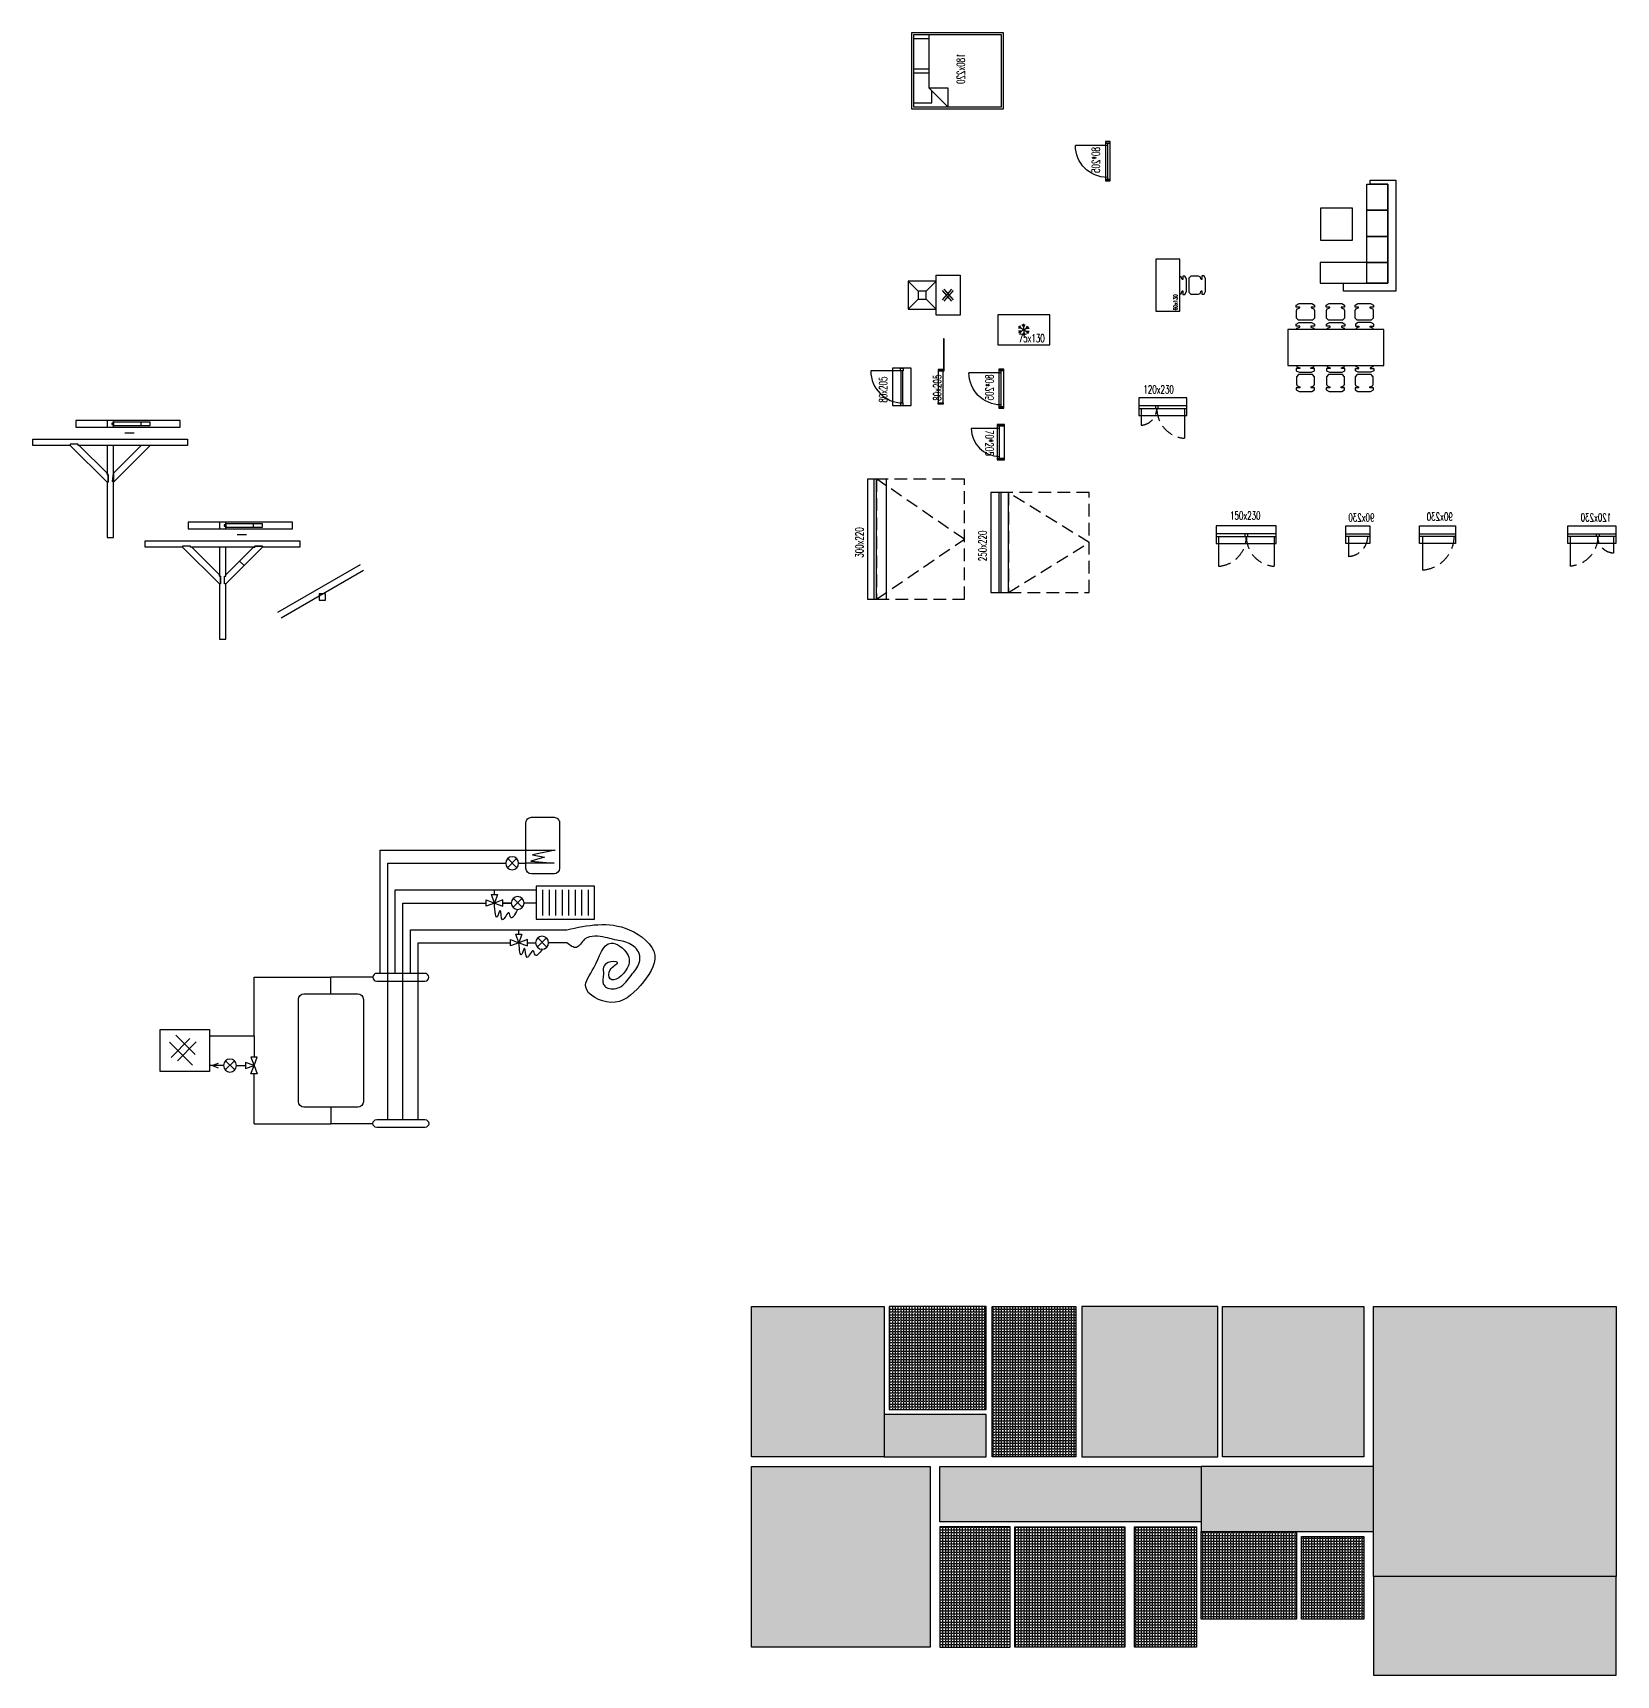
# Model space of a CAD drawing. Header units: millimetres. Extents: x -24587 to 33255, y -70862 to 32.
# Drawn here: x 7664 to 11623, y -55853 to -51748 of the extents above; entities that cross this region are included whole.
import ezdxf
from ezdxf.enums import TextEntityAlignment as Align

# ---------------------------------------------------------------- set-up
doc = ezdxf.new("R2010")
doc.units = ezdxf.units.MM
doc.header["$LTSCALE"] = 5
doc.linetypes.add('DASHED2', pattern=[9.525, 6.35, -3.175])
for name, color, linetype in [('1', 1, 'Continuous'), ('2', 2, 'Continuous'), ('3', 3, 'Continuous'), ('4', 4, 'Continuous'), ('A-DRZWI_OKNA', 13, 'Continuous'), ('A-URZADZENIA', 93, 'Continuous'), ('K-LINIA', 254, 'Continuous'), ('K-POMOCNICZE', 9, 'DASHED2'), ('K-SCIANY', 2, 'Continuous'), ('K-UWAGI', 1, 'Continuous')]:
    doc.layers.add(name, color=color, linetype=linetype)
doc.layers.add('__NIEDRUK__', color=54, linetype='Continuous', plot=False)
doc.styles.add('WYM1', font='romanszb.shx', dxfattribs={"width": 0.6})
pattern_1 = [(360, (2e-12, 5000), (8e-15, 6.985), [5.08, -1.905]), (90, (2e-12, 5000), (-6.985, 8e-15), [5.08, -1.905])]

# ---------------------------------------------------------------- blocks, each defined once
blk = doc.blocks.new('A$C1d14eeb8')
for points in [[(150, -47), (150, 0), (-150, 0), (-150, -47)], [(150, -22), (150, -16), (-150, -16), (-150, -22)]]:
    blk.add_lwpolyline(points, close=True)
at = {"layer": 'K-POMOCNICZE', "color": 0}
blk.add_lwpolyline([(150, -242), (150, -22), (-150, -22), (-150, -242)], close=True, dxfattribs=at)
blk.add_lwpolyline([(-150, -22), (0, -242), (150, -23.5)], dxfattribs=at)
at = {"layer": '__NIEDRUK__', "style": 'WYM1', "width": 0.65}
blk.add_text('300x220', height=20, dxfattribs=at).set_placement((-46.3, 10.5))
blk = doc.blocks.new('A$Ce56ac208')
for points in [[(-7, 125), (-51, 125), (-51, -125), (-7, -125)], [(-25, 125), (-31, 125), (-31, -125), (-25, -125)]]:
    blk.add_lwpolyline(points, close=True)
at = {"layer": 'K-POMOCNICZE'}
blk.add_lwpolyline([(195, 125), (-7, 125), (-7, -125), (195, -125)], close=True, dxfattribs=at)
blk.add_lwpolyline([(-7, -125), (195, 0), (-7, 125)], dxfattribs=at)
at = {"layer": '__NIEDRUK__', "style": 'WYM1', "width": 0.65}
blk.add_text('250x220', height=20, rotation=90, dxfattribs=at).set_placement((-61.5, -46.3))
blk = doc.blocks.new('A$C0643d9d9')
for points in [[(0, -47), (0, 47), (-47, 47), (-47, -47)], [(-27, 40), (-27, 47), (-20, 47), (-20, 40)], [(-21, -40), (-21, 40), (-26, 40), (-26, -40)], [(-27, -40), (-27, -47), (-20, -47), (-20, -40)]]:
    blk.add_lwpolyline(points, close=True)
blk.add_lwpolyline([(-21, 40), (-101, 40)])
blk.add_arc((-21, 40), 80, 180, 270)
at = {"layer": '__NIEDRUK__', "style": 'WYM1', "width": 0.65}
blk.add_text('80x205', height=20, rotation=90, dxfattribs=at).set_placement((-60.1, -39.5))
blk = doc.blocks.new('A$C49607DB3')
for points in [[(0, 50), (0, -50), (-60, -50), (-60, 50)], [(0, -35), (70, -35), (70, 35), (0, 35)], [(25, -10), (45, -10), (45, 10), (25, 10)]]:
    blk.add_lwpolyline(points, close=True)
for points in [[(-20.1, 15), (-43.4, -11.9)], [(-43.4, 11.9), (-20.1, -15)], [(-39.9, 15), (-16.6, -11.9)], [(-16.6, 11.9), (-39.9, -15)], [(0, 35), (25, 10)], [(70, 35), (45, 10)], [(25, -10), (0, -35)], [(45, -10), (70, -35)]]:
    blk.add_lwpolyline(points)
blk = doc.blocks.new('A$C745F1547')
for points in [[(-83.5, 3), (-87, 3), (-87, 15), (-83.5, 15)], [(-83.5, 3), (-3.5, 3), (-3.5, 15), (-83.5, 15)], [(-3.5, 3), (0, 3), (0, 15), (-3.5, 15)], [(-3.5, 0), (76.5, 0), (76.5, 2), (-3.5, 2)]]:
    blk.add_lwpolyline(points, close=True)
blk.add_lwpolyline([(-3.5, 2), (-3.5, 3)])
at = {"layer": '__NIEDRUK__', "style": 'WYM1', "width": 0.65}
blk.add_text('80x205', height=20, dxfattribs=at).set_placement((-78.2, 7.2))
blk = doc.blocks.new('A$C4638c8a3')
blk.add_lwpolyline([(-65, -37.5), (65, -37.5), (65, 37.5), (-65, 37.5)], close=True)
for points in [[(-6.5, 3.8), (-13.3, 3.3)], [(0, 0), (-13, 7.5)], [(0, 0), (-13, -7.5)], [(-6.5, 3.8), (-9.5, 9.9)], [(0, 7.5), (-3.8, 13.2)], [(0, 0), (0, 15)], [(0, 7.5), (3.8, 13.2)], [(0, 0), (13, 7.5)], [(0, 0), (0, -15)], [(0, 0), (13, -7.5)], [(6.5, 3.8), (9.5, 9.9)], [(6.5, 3.8), (13.3, 3.3)], [(-6.5, -3.8), (-13.3, -3.3)], [(-6.5, -3.8), (-9.5, -9.9)], [(0, -7.5), (-3.8, -13.2)], [(0, -7.5), (3.8, -13.2)], [(6.5, -3.8), (13.3, -3.3)], [(6.5, -3.8), (9.5, -9.9)]]:
    blk.add_lwpolyline(points)
at = {"layer": '__NIEDRUK__', "style": 'WYM1', "width": 0.65}
blk.add_text('75x130', height=20, dxfattribs=at).set_placement((-12.6, -31.6))
blk = doc.blocks.new('A$C5F21378C')
for points in [[(-12, 49), (0, 49), (0, 45.5), (-12, 45.5), (-12, 49)], [(-5, 45.5), (-5, 39.5)], [(-5, 39.5), (75, 39.5)], [(-5, 39.5), (-5, -40.5)], [(-5, -40.5), (-5, -45.5)], [(-12, -45.5), (0, -45.5), (0, -49), (-12, -49), (-12, -45.5)]]:
    blk.add_lwpolyline(points)
blk.add_lwpolyline([(-12, 45.5), (0, 45.5), (0, -45.5), (-12, -45.5)], close=True)
blk.add_arc((-5, 39.5), 80, 270, 0)
at = {"layer": '__NIEDRUK__', "style": 'WYM1', "width": 0.65}
blk.add_text('80*205', height=20, rotation=270, dxfattribs=at).set_placement((23.8, 3), align=Align.MIDDLE_CENTER)
blk = doc.blocks.new('A$Ce69b6698')
for points in [[(0, 44), (-18, 44), (-18, 40.5), (0, 40.5), (0, 44)], [(-13, 34.5), (-83, 34.5)], [(-13, 40.5), (-13, 34.5)], [(-13, 34.5), (-13, -35.5)], [(0, -40.5), (-18, -40.5), (-18, -44), (0, -44), (0, -40.5)], [(-13, -35.5), (-13, -40.5)]]:
    blk.add_lwpolyline(points)
blk.add_lwpolyline([(0, 40.5), (-18, 40.5), (-18, -40.5), (0, -40.5)], close=True)
blk.add_arc((-13, 34.5), 70, 180, 270)
at = {"layer": '__NIEDRUK__', "style": 'WYM1', "width": 0.65}
blk.add_text('70*205', height=20, rotation=270, dxfattribs=at).set_placement((-37.8, -2), align=Align.MIDDLE_CENTER)
blk = doc.blocks.new('A$Cd44fd2cc')
for points in [[(60, -44), (60, 0), (-60, 0), (-60, -44)], [(60, -26), (60, -20), (-60, -20), (-60, -26)], [(-18.5, -26), (-11.5, -26), (-11.5, -20), (-18.5, -20)]]:
    blk.add_lwpolyline(points, close=True)
for points in [[(-54, -26), (-54, -68.1)], [(54.4, -26), (54.4, -100.8)]]:
    blk.add_lwpolyline(points)
at = {"layer": 'K-POMOCNICZE', "color": 0}
for centre, radius, start, end in [((-57.2, -26), 42.2, 274.2712, 0), ((60, -26), 75, 180, 265.7288)]:
    blk.add_arc(centre, radius, start, end, dxfattribs=at)
at = {"layer": '__NIEDRUK__', "style": 'WYM1', "width": 0.65}
blk.add_text('120x230', height=20, dxfattribs=at).set_placement((-48.6, 11.5))
blk = doc.blocks.new('A$C5dd60a33')
for points in [[(123.8, 99.6), (123.8, 109.6), (188, 109.6), (188, -168.1), (57.4, -168.1), (57.4, -148.1), (168, -148.1), (168, 99.6)], [(115.9, 99.6), (168, 99.6), (168, 34.4), (115.9, 34.4)], [(0, -40), (80, -40), (80, 40), (0, 40)], [(115.9, 34.4), (168, 34.4), (168, -30.8), (115.9, -30.8)], [(115.9, -30.8), (168, -30.8), (168, -96), (115.9, -96)], [(115.9, -96), (-1.1, -96), (-1.1, -148.1), (115.9, -148.1)], [(115.9, -96), (168, -96), (168, -148.1), (115.9, -148.1)]]:
    blk.add_lwpolyline(points, close=True)
blk = doc.blocks.new('A$C74652386')
blk.add_lwpolyline([(120, 45), (-120, 45), (-120, -45), (120, -45)], close=True)
for points in [[(-98.4, 45), (-97.2, 48.4), (-90.2, 51), (-90.2, 52.9), (-99, 52.9), (-99, 58.1), (-91.8, 62.1), (-60.4, 62.1), (-53.2, 58.1), (-53.2, 52.9), (-62, 52.9), (-62, 51), (-55, 48.4), (-53.9, 45)], [(-22.2, 45), (-21.1, 48.4), (-14.1, 51), (-14.1, 52.9), (-22.9, 52.9), (-22.9, 58.1), (-15.7, 62.1), (15.7, 62.1), (22.9, 58.1), (22.9, 52.9), (14.1, 52.9), (14.1, 51), (21.1, 48.4), (22.2, 45)], [(94.1, 45), (93, 48.4), (86, 51), (86, 52.9), (94.8, 52.9), (94.8, 58.1), (87.6, 62.1), (56.2, 62.1), (49, 58.1), (49, 52.9), (57.8, 52.9), (57.8, 51), (50.8, 48.4), (49.7, 45)], [(-98.4, -45), (-97.2, -48.4), (-90.2, -51), (-90.2, -52.9), (-99, -52.9), (-99, -58.1), (-91.8, -62.1), (-60.4, -62.1), (-53.2, -58.1), (-53.2, -52.9), (-62, -52.9), (-62, -51), (-55, -48.4), (-53.9, -45)], [(-22.2, -45), (-21.1, -48.4), (-14.1, -51), (-14.1, -52.9), (-22.9, -52.9), (-22.9, -58.1), (-15.7, -62.1), (15.7, -62.1), (22.9, -58.1), (22.9, -52.9), (14.1, -52.9), (14.1, -51), (21.1, -48.4), (22.2, -45)], [(94.1, -45), (93, -48.4), (86, -51), (86, -52.9), (94.8, -52.9), (94.8, -58.1), (87.6, -62.1), (56.2, -62.1), (49, -58.1), (49, -52.9), (57.8, -52.9), (57.8, -51), (50.8, -48.4), (49.7, -45)]]:
    blk.add_lwpolyline(points)
at = {"layer": '__NIEDRUK__'}
for points in [[(-93.1, 67.9), (-98.3, 73.1), (-98.3, 92), (-96.9, 96.1), (-89.9, 98.7), (-89.9, 100.6), (-98.7, 100.6), (-98.7, 105.8), (-91.5, 109.8), (-60.1, 109.8), (-52.9, 105.8), (-52.9, 100.6), (-61.7, 100.6), (-61.7, 98.7), (-54.7, 96.1), (-53.3, 92), (-53.3, 73.1), (-58.5, 67.9)], [(-18.1, 67.9), (-23.3, 73.1), (-23.3, 92), (-21.9, 96.1), (-14.9, 98.7), (-14.9, 100.6), (-23.7, 100.6), (-23.7, 105.8), (-16.5, 109.8), (14.9, 109.8), (22.1, 105.8), (22.1, 100.6), (13.3, 100.6), (13.3, 98.7), (20.3, 96.1), (21.7, 92), (21.7, 73.1), (16.5, 67.9)], [(53.8, 67.9), (48.6, 73.1), (48.6, 92), (50, 96.1), (57, 98.7), (57, 100.6), (48.2, 100.6), (48.2, 105.8), (55.4, 109.8), (86.8, 109.8), (94, 105.8), (94, 100.6), (85.2, 100.6), (85.2, 98.7), (92.2, 96.1), (93.6, 92), (93.6, 73.1), (88.4, 67.9)], [(-93.1, -67.9), (-98.3, -73.1), (-98.3, -92), (-96.9, -96.1), (-89.9, -98.7), (-89.9, -100.6), (-98.7, -100.6), (-98.7, -105.8), (-91.5, -109.8), (-60.1, -109.8), (-52.9, -105.8), (-52.9, -100.6), (-61.7, -100.6), (-61.7, -98.7), (-54.7, -96.1), (-53.3, -92), (-53.3, -73.1), (-58.5, -67.9)], [(-18.1, -67.9), (-23.3, -73.1), (-23.3, -92), (-21.9, -96.1), (-14.9, -98.7), (-14.9, -100.6), (-23.7, -100.6), (-23.7, -105.8), (-16.5, -109.8), (14.9, -109.8), (22.1, -105.8), (22.1, -100.6), (13.3, -100.6), (13.3, -98.7), (20.3, -96.1), (21.7, -92), (21.7, -73.1), (16.5, -67.9)], [(53.8, -67.9), (48.6, -73.1), (48.6, -92), (50, -96.1), (57, -98.7), (57, -100.6), (48.2, -100.6), (48.2, -105.8), (55.4, -109.8), (86.8, -109.8), (94, -105.8), (94, -100.6), (85.2, -100.6), (85.2, -98.7), (92.2, -96.1), (93.6, -92), (93.6, -73.1), (88.4, -67.9)]]:
    blk.add_lwpolyline(points, close=True, dxfattribs=at)
blk = doc.blocks.new('A$C1a1736f1')
blk.add_lwpolyline([(-65, 60), (-65, 0), (65, 0), (65, 60)], close=True)
blk.add_lwpolyline([(-22.2, 0), (-21.1, -3.4), (-14.1, -6), (-14.1, -7.9), (-22.9, -7.9), (-22.9, -13.1), (-15.7, -17.1), (15.7, -17.1), (22.9, -13.1), (22.9, -7.9), (14.1, -7.9), (14.1, -6), (21.1, -3.4), (22.2, 0)])
at = {"layer": '__NIEDRUK__'}
blk.add_lwpolyline([(-17, -22.9), (-22.2, -28.1), (-22.2, -47), (-20.8, -51.1), (-13.8, -53.7), (-13.8, -55.6), (-22.6, -55.6), (-22.6, -60.8), (-15.4, -64.8), (16, -64.8), (23.2, -60.8), (23.2, -55.6), (14.4, -55.6), (14.4, -53.7), (21.4, -51.1), (22.8, -47), (22.8, -28.1), (17.6, -22.9)], close=True, dxfattribs=at)
at = {"layer": '__NIEDRUK__', "style": 'WYM1', "width": 0.65}
blk.add_text('60x130', height=10, dxfattribs=at).set_placement((-62.6, 5.9))
blk = doc.blocks.new('A$C7abae351')
for points in [[(45, -44), (45, 0), (-45, 0), (-45, -44)], [(45, -26), (45, -20), (-45, -20), (-45, -26)]]:
    blk.add_lwpolyline(points, close=True)
blk.add_lwpolyline([(38.1, -26), (38.1, -110.8)])
at = {"layer": 'K-POMOCNICZE', "color": 0}
blk.add_arc((44.4, -26), 85, 180, 265.7288, dxfattribs=at)
at = {"layer": '__NIEDRUK__', "style": 'WYM1', "width": 0.65}
blk.add_text('90x230', height=20, dxfattribs=at).set_placement((-38, 13.3))
blk = doc.blocks.new('A$Cb58954d6')
for points in [[(75, -44), (75, 0), (-75, 0), (-75, -44)], [(75, -26), (75, -20), (-75, -20), (-75, -26)], [(-3.5, -26), (3.5, -26), (3.5, -20), (-3.5, -20)]]:
    blk.add_lwpolyline(points, close=True)
for points in [[(-69.4, -26), (-69.4, -100.8)], [(69.4, -26), (69.4, -100.8)]]:
    blk.add_lwpolyline(points)
at = {"layer": 'K-POMOCNICZE', "color": 0}
for centre, start, end in [((-75, -26), 274.2712, 0), ((75, -26), 180, 265.7288)]:
    blk.add_arc(centre, 75, start, end, dxfattribs=at)
at = {"layer": '__NIEDRUK__', "style": 'WYM1', "width": 0.65}
blk.add_text('150x230', height=20, dxfattribs=at).set_placement((-40.8, 16))
blk = doc.blocks.new('A$C1940da60')
for points in [[(-30, 44), (-30, 0), (30, 0), (30, 44)], [(-30, 26), (-30, 20), (30, 20), (30, 26)]]:
    blk.add_lwpolyline(points, close=True)
blk.add_lwpolyline([(-23.1, 26), (-23.1, 76.8)])
at = {"layer": 'K-POMOCNICZE', "color": 0}
blk.add_arc((-26.9, 26), 50.9, 0, 85.7288, dxfattribs=at)
at = {"layer": '__NIEDRUK__', "style": 'WYM1', "width": 0.65}
blk.add_text('90x230', height=20, rotation=180, dxfattribs=at).set_placement((41.4, -11.2))
blk = doc.blocks.new('A$C52a0309c')
for points in [[(-51.5, 133.3), (138.5, 133.3), (138.5, -96.7), (-51.5, -96.7)], [(-46.5, 128.3), (133.5, 128.3), (133.5, -91.7), (-46.5, -91.7)]]:
    blk.add_lwpolyline(points, close=True)
for points in [[(-36.5, 90), (-36.5, 128.3), (123.5, 128.3), (123.5, 82.4), (93.6, 82.4)], [(38.5, 128.3), (38.5, 90)], [(48.5, 128.3), (48.5, 90)], [(-46.5, 90), (86, 90)], [(86, 90), (133.5, 42.5)], [(86, 90), (86, 42.5), (133.5, 42.5)]]:
    blk.add_lwpolyline(points)
at = {"layer": '__NIEDRUK__', "style": 'WYM1', "width": 0.65}
blk.add_text('180x220', height=20, dxfattribs=at).set_placement((0, 0))

msp = doc.modelspace()

# ---------------------------------------------------------------- hatches: boundary and pattern name
at = {"layer": '1'}
h = msp.add_hatch(dxfattribs=at)
h.set_pattern_fill('ANGLE', color=256)
h.set_pattern_definition(pattern_1)
h.paths.add_polyline_path([(9792.7, -55307.349), (9792.7, -54931.349), (9460.7, -54931.349), (9460.7, -55307.349)])
h.paths.add_polyline_path([(10047.7, -55307.349), (10047.7, -55201.349), (9792.7, -55201.349), (9792.7, -55307.349)])
h = msp.add_hatch(dxfattribs=at)
h.set_pattern_fill('ANGLE', color=256)
h.set_pattern_definition(pattern_1)
h.paths.add_polyline_path([(9804.7, -55189.349), (10047.7, -55189.349), (10047.7, -54931.349), (9804.7, -54931.349)])
h = msp.add_hatch(dxfattribs=at)
h.set_pattern_fill('ANGLE', color=256)
h.set_pattern_definition(pattern_1)
h.paths.add_polyline_path([(10062.7, -55307.349), (10271.773, -55307.349), (10271.773, -54931.349), (10062.7, -54931.349)])
h = msp.add_hatch(dxfattribs=at)
h.set_pattern_fill('ANGLE', color=256)
h.set_pattern_definition(pattern_1)
h.paths.add_polyline_path([(10286.773, -55307.349), (10626.527, -55307.349), (10626.527, -54931.349), (10286.773, -54931.349)])
h = msp.add_hatch(dxfattribs=at)
h.set_pattern_fill('ANGLE', color=256)
h.set_pattern_definition(pattern_1)
h.paths.add_polyline_path([(10638.527, -55307.349), (10991.7, -55307.349), (10991.7, -54931.349), (10638.527, -54931.349)])
h = msp.add_hatch(dxfattribs=at)
h.set_pattern_fill('ANGLE', color=256)
h.set_pattern_definition(pattern_1)
h.paths.add_polyline_path([(11015.7, -54931.349), (11015.7, -55606.349), (11622.7, -55606.349), (11622.7, -54931.349)])
h = msp.add_hatch(dxfattribs=at)
h.set_pattern_fill('ANGLE', color=256)
h.set_pattern_definition(pattern_1)
h.paths.add_polyline_path([(9907.7, -55331.349), (9460.7, -55331.349), (9460.7, -55783.349), (9907.7, -55783.349)])
h = msp.add_hatch(dxfattribs=at)
h.set_pattern_fill('ANGLE', color=256)
h.set_pattern_definition(pattern_1)
h.paths.add_polyline_path([(11015.7, -55331.349), (10585.2, -55331.349), (10585.2, -55494.349), (10823.7, -55494.349), (11015.7, -55494.349)])
h.paths.add_polyline_path([(10585.2, -55331.349), (9931.7, -55331.349), (9931.7, -55470.349), (10585.2, -55470.349)])
h = msp.add_hatch(dxfattribs=at)
h.set_pattern_fill('ANGLE', color=256)
h.set_pattern_definition(pattern_1)
h.paths.add_polyline_path([(9931.7, -55783.349), (10107.7, -55783.349), (10107.7, -55482.349), (9931.7, -55482.349)])
h = msp.add_hatch(dxfattribs=at)
h.set_pattern_fill('ANGLE', color=256)
h.set_pattern_definition(pattern_1)
h.paths.add_polyline_path([(10119.7, -55783.349), (10394.7, -55783.349), (10394.7, -55482.349), (10119.7, -55482.349)])
h = msp.add_hatch(dxfattribs=at)
h.set_pattern_fill('ANGLE', color=256)
h.set_pattern_definition(pattern_1)
h.paths.add_polyline_path([(10573.2, -55482.349), (10418.7, -55482.349), (10418.7, -55783.349), (10573.2, -55783.349)])
h = msp.add_hatch(dxfattribs=at)
h.set_pattern_fill('ANGLE', color=256)
h.set_pattern_definition(pattern_1)
h.paths.add_polyline_path([(10823.7, -55494.349), (10585.2, -55494.349), (10585.2, -55713.349), (10823.7, -55713.349)])
h = msp.add_hatch(dxfattribs=at)
h.set_pattern_fill('ANGLE', color=256)
h.set_pattern_definition(pattern_1)
h.paths.add_polyline_path([(10991.7, -55713.349), (10991.7, -55506.349), (10835.7, -55506.349), (10835.7, -55713.349)])
h = msp.add_hatch(dxfattribs=at)
h.set_pattern_fill('ANGLE', color=256)
h.set_pattern_definition(pattern_1)
h.paths.add_polyline_path([(11622.7, -55853.349), (11622.7, -55606.349), (11015.7, -55606.349), (11015.7, -55853.349)])

# ---------------------------------------------------------------- linework, layer by layer
for points in [[(8532.356, -54098.894), (8532.356, -53791.25), (8897.1, -53791.25)], [(8570.4, -54098.894), (8570.4, -53890.535), (8922.207, -53890.535)], [(8818.285, -53901.918), (8818.285, -53890.535)], [(8608.444, -54098.894), (8608.444, -53989.82), (8999.083, -53989.82)], [(8879.35, -54001.203), (8879.35, -53989.82)], [(8217.085, -54254.784), (8217.085, -54108.85), (8409.295, -54108.85)], [(8409.295, -54150.234), (8409.295, -54108.85)], [(8514.499, -54108.85), (8409.295, -54108.85)], [(8105.676, -54254.784), (8217.085, -54254.784), (8217.085, -54308.182)], [(8140.814, -54329.335), (8105.676, -54329.335)], [(8173.253, -54329.335), (8195.932, -54329.335)]]:
    msp.add_lwpolyline(points, dxfattribs=at)
at = {"layer": '2'}
for points in [[(8846.309, -53823.787, 1), (8878.748, -53823.787, 1)], [(8860.061, -53923.072, 1), (8892.5, -53923.072, 1)], [(8921.127, -54022.357, 1), (8953.566, -54022.357, 1)], [(8140.814, -54329.335, 1), (8173.253, -54329.335, 1)]]:
    msp.add_lwpolyline(points, format="xyb", close=True, dxfattribs=at)
for points in [[(8850.551, -53834.723), (8873.465, -53811.809)], [(8874.507, -53834.723), (8851.592, -53811.809)], [(8860.061, -53923.072), (8839.438, -53923.072)], [(8864.303, -53934.008), (8887.217, -53911.094)], [(8888.259, -53934.008), (8865.345, -53911.094)], [(8925.368, -54033.293), (8948.282, -54010.379)], [(8949.324, -54033.293), (8926.41, -54010.379)], [(8128.355, -54335.53), (8111.672, -54329.335), (8128.355, -54323.141)], [(8145.056, -54340.271), (8167.97, -54317.357)], [(8169.012, -54340.271), (8146.098, -54317.357)]]:
    msp.add_lwpolyline(points, dxfattribs=at)
for points in [[(8810.542, -53901.918), (8826.027, -53901.918), (8818.285, -53923.072)], [(8797.131, -53930.814), (8797.131, -53915.329), (8818.285, -53923.072)], [(8839.438, -53930.814), (8839.438, -53915.329), (8818.285, -53923.072)], [(8858.197, -54030.099), (8858.197, -54014.614), (8879.35, -54022.357)], [(8871.608, -54001.203), (8887.093, -54001.203), (8879.35, -54022.357)], [(8900.504, -54030.099), (8900.504, -54014.614), (8879.35, -54022.357)], [(8224.828, -54308.182), (8209.343, -54308.182), (8217.085, -54329.335)], [(8195.932, -54321.593), (8195.932, -54337.078), (8217.085, -54329.335)], [(8224.828, -54350.489), (8209.343, -54350.489), (8217.085, -54329.335)]]:
    msp.add_lwpolyline(points, close=True, dxfattribs=at)
for points in [[(8876.281, -53939.291), (8858.758, -53958.24), (8854.283, -53947.954), (8838.587, -53964.755), (8832.354, -53941.679), (8825.504, -53956.64), (8818.285, -53923.072)], [(8937.346, -54038.576), (8919.823, -54052.735), (8915.348, -54042.45), (8899.653, -54059.251), (8893.419, -54036.175), (8886.57, -54051.136), (8879.35, -54022.357)]]:
    msp.add_spline(points, degree=3, dxfattribs=at)
at = {"layer": '3'}
for points in [[(8910.776, -53708.85), (8967.305, -53708.85, -0.41711625), (8980.981, -53722.335), (8980.981, -53836.429, -0.41421356), (8967.305, -53850.105), (8910.776, -53850.105, -0.41421356), (8897.1, -53836.429), (8897.1, -53722.335, -0.41711625)], [(8644.272, -54118.423, 0.41421356), (8653.846, -54108.85), (8653.846, -54108.468, 0.41421356), (8644.272, -54098.894), (8524.072, -54098.894, 0.41421356), (8514.499, -54108.468), (8514.499, -54108.85, 0.41421356), (8524.072, -54118.423)], [(8341.825, -54150.234), (8476.765, -54150.234, -0.41421356), (8490.441, -54163.91), (8490.441, -54419.688, -0.41421356), (8476.765, -54433.365), (8341.825, -54433.365, -0.41421356), (8328.149, -54419.688), (8328.149, -54163.91, -0.41421356)], [(8644.272, -54464.411, -0.41421356), (8653.846, -54473.984), (8653.846, -54474.366, -0.41421356), (8644.272, -54483.94), (8524.072, -54483.94, -0.41421356), (8514.499, -54474.366), (8514.499, -54473.984, -0.41421356), (8524.072, -54464.411)]]:
    msp.add_lwpolyline(points, format="xyb", close=True, dxfattribs=at)
for points in [[(8897.1, -53791.25), (8970.163, -53791.25), (8913.313, -53803.042), (8943.729, -53808.407), (8909.019, -53818.064), (8967.345, -53823.787), (8897.1, -53823.787)], [(8938.468, -53890.535), (8938.468, -53953.879)], [(8954.73, -53890.535), (8954.73, -53953.879)], [(8970.991, -53890.535), (8970.991, -53953.879)], [(8987.253, -53890.535), (8987.253, -53953.879)], [(9003.514, -53890.535), (9003.514, -53953.879)], [(9019.776, -53890.535), (9019.776, -53953.879)], [(9036.037, -53890.535), (9036.037, -53953.879)], [(9052.299, -53890.535), (9052.299, -53953.879)], [(8005.499, -54271.153), (8063.192, -54328.846)], [(8009.774, -54308.894), (8056.783, -54261.885)], [(8021.885, -54253.351), (8070.318, -54301.784)], [(8025.447, -54317.439), (8072.456, -54270.431)]]:
    msp.add_lwpolyline(points, dxfattribs=at)
for points in [[(8922.207, -53963.049), (9068.56, -53963.049), (9068.56, -53881.365), (8922.207, -53881.365)], [(7982.859, -54239.512), (8105.676, -54239.512), (8105.676, -54344.086), (7982.859, -54344.086)], [(9460.7, -54931.349), (9792.7, -54931.349), (9792.7, -55307.349), (9460.7, -55307.349)], [(9804.7, -55189.349), (10047.7, -55189.349), (10047.7, -54931.349), (9804.7, -54931.349)], [(10062.7, -54931.349), (10271.773, -54931.349), (10271.773, -55307.349), (10062.7, -55307.349)], [(10286.773, -55307.349), (10626.527, -55307.349), (10626.527, -54931.349), (10286.773, -54931.349)], [(10638.527, -54931.349), (10991.7, -54931.349), (10991.7, -55307.349), (10638.527, -55307.349)], [(11015.7, -54931.349), (11622.7, -54931.349), (11622.7, -55606.349), (11015.7, -55606.349)], [(9792.7, -55307.349), (10047.7, -55307.349), (10047.7, -55201.349), (9792.7, -55201.349)], [(9907.7, -55783.349), (9460.7, -55783.349), (9460.7, -55331.349), (9907.7, -55331.349)], [(9931.7, -55331.349), (10585.2, -55331.349), (10585.2, -55470.349), (9931.7, -55470.349)], [(10585.2, -55494.349), (11015.7, -55494.349), (11015.7, -55331.349), (10585.2, -55331.349)], [(10107.7, -55482.349), (9931.7, -55482.349), (9931.7, -55783.349), (10107.7, -55783.349)], [(10394.7, -55783.349), (10119.7, -55783.349), (10119.7, -55482.349), (10394.7, -55482.349)], [(10418.7, -55482.349), (10573.2, -55482.349), (10573.2, -55783.349), (10418.7, -55783.349)], [(10585.2, -55494.349), (10823.7, -55494.349), (10823.7, -55713.349), (10585.2, -55713.349)], [(10835.7, -55506.349), (10991.7, -55506.349), (10991.7, -55713.349), (10835.7, -55713.349)], [(11622.7, -55606.349), (11015.7, -55606.349), (11015.7, -55853.349), (11622.7, -55853.349)]]:
    msp.add_lwpolyline(points, close=True, dxfattribs=at)
msp.add_spline([(8999.083, -53989.82), (9155.11, -53989.82), (9219.083, -54053.793), (9183.031, -54129.286), (9108.896, -54171.629), (9046.315, -54133.135), (9066.533, -54085.018), (9109.859, -54023.428), (9150.296, -54050.374), (9150.296, -54085.98), (9107.933, -54112.926), (9107.933, -54089.83), (9125.741, -54072.022), (9102.156, -54072.022), (9090.844, -54083.334), (9090.844, -54100.416), (9090.844, -54126.399), (9098.423, -54133.978), (9130.077, -54133.978), (9159.858, -54104.198), (9180.142, -54072.507), (9180.142, -54049.411), (9155.115, -54024.384), (9119.487, -54014.767), (9069.422, -54006.106), (9043.426, -54013.804), (9023.212, -54034.018), (8999.083, -54022.357)], degree=3, dxfattribs=at)
at = {"layer": '4'}
for points in [[(8551.378, -54464.411), (8551.378, -53823.787), (8846.309, -53823.787)], [(8878.748, -53823.787), (8897.1, -53823.787)], [(8589.422, -54464.411), (8589.422, -53923.072), (8797.131, -53923.072)], [(8839.438, -53923.072), (8860.061, -53923.072)], [(8922.207, -53923.072), (8892.5, -53923.072)], [(8627.466, -54464.411), (8627.466, -54022.357), (8858.197, -54022.357)], [(8900.504, -54022.357), (8921.127, -54022.357)], [(8999.083, -54022.357), (8953.566, -54022.357)], [(8217.085, -54474.748), (8217.085, -54350.489)], [(8409.295, -54433.365), (8409.295, -54474.748)], [(8217.085, -54474.748), (8409.295, -54474.748)], [(8514.499, -54474.748), (8409.295, -54474.748)]]:
    msp.add_lwpolyline(points, dxfattribs=at)
at = {"layer": 'K-LINIA', "linetype": 'DASHED2', "ltscale": 0.25}
for p, q in [((7934.956, -52729.147), (7934.956, -52721.147)), ((8215.831, -52983.41), (8215.831, -52975.41))]:
    msp.add_line(p, q, dxfattribs=at)
for points in [[(7861.659, -52727.147), (7865.659, -52727.147), (7865.659, -52723.147), (7861.659, -52723.147)], [(8142.535, -52981.41), (8146.535, -52981.41), (8146.535, -52977.41), (8142.535, -52977.41)]]:
    msp.add_lwpolyline(points, close=True, dxfattribs=at)
at = {"layer": 'K-POMOCNICZE'}
for points in [[(7894.434, -52747.655), (7917.395, -52747.655)], [(8175.309, -53001.917), (8198.271, -53001.917)]]:
    msp.add_lwpolyline(points, dxfattribs=at)
at = {"layer": 'K-SCIANY'}
for points in [[(7771.308, -52733.147), (8032.317, -52733.147), (8032.317, -52717.147), (7771.308, -52717.147)], [(7849.659, -52733.147), (7865.659, -52733.147), (7865.659, -52717.147), (7849.659, -52717.147)], [(7865.659, -52729.147), (7957.583, -52729.147), (7957.583, -52721.147), (7865.659, -52721.147)], [(8051.168, -52763.335), (8051.168, -52779.335), (7957.583, -52779.335), (7937.956, -52779.335), (7777.363, -52779.335), (7777.363, -52776.335), (7757.735, -52776.335), (7757.735, -52779.335), (7664.15, -52779.335), (7664.15, -52763.335)], [(7849.659, -52871.259), (7852.659, -52871.259), (7852.659, -52851.632), (7849.659, -52851.632), (7849.659, -52848.632), (7780.363, -52779.335), (7777.363, -52779.335), (7777.363, -52776.335), (7757.735, -52776.335), (7757.735, -52779.335)], [(8052.183, -52987.41), (8313.193, -52987.41), (8313.193, -52971.41), (8052.183, -52971.41)], [(8130.535, -52987.41), (8146.535, -52987.41), (8146.535, -52971.41), (8130.535, -52971.41)], [(8146.535, -52983.41), (8238.458, -52983.41), (8238.458, -52975.41), (8146.535, -52975.41)], [(8332.044, -53017.598), (8332.044, -53033.598), (8238.458, -53033.598), (8238.458, -53030.598), (8218.831, -53030.598), (8218.831, -53033.598), (8058.238, -53033.598), (8058.238, -53030.598), (8038.611, -53030.598), (8038.611, -53033.598), (7945.026, -53033.598), (7945.026, -53017.598)], [(8130.535, -53125.522), (8133.535, -53125.522), (8133.535, -53105.894), (8130.535, -53105.894), (8130.535, -53102.894), (8061.238, -53033.598), (8058.238, -53033.598), (8058.238, -53030.598), (8038.611, -53030.598), (8038.611, -53033.598)], [(8146.535, -53125.522), (8143.535, -53125.522), (8143.535, -53105.894), (8146.535, -53105.894), (8146.535, -53102.894), (8215.831, -53033.598), (8218.831, -53033.598), (8218.831, -53030.598), (8238.458, -53030.598), (8238.458, -53033.598)], [(8380.144, -53166.377), (8396.144, -53166.377), (8396.144, -53150.377), (8380.144, -53150.377)]]:
    msp.add_lwpolyline(points, close=True, dxfattribs=at)
at = {"layer": 'K-SCIANY', "lineweight": -2}
for points in [[(7849.659, -53009.353), (7865.659, -53009.353), (7865.659, -52871.259), (7865.659, -52871.259), (7865.659, -52851.632), (7865.659, -52851.632), (7865.659, -52779.335), (7849.659, -52779.335), (7849.659, -52851.632), (7852.659, -52851.632), (7852.659, -52871.259), (7849.659, -52871.259)], [(8130.535, -53263.616), (8146.535, -53263.616), (8146.535, -53125.522), (8143.535, -53125.522), (8143.535, -53105.894), (8146.535, -53105.894), (8146.535, -53033.598), (8130.535, -53033.598), (8130.535, -53105.894), (8133.535, -53105.894), (8133.535, -53125.522), (8130.535, -53125.522)]]:
    msp.add_lwpolyline(points, close=True, dxfattribs=at)
at = {"layer": 'K-SCIANY'}
for points in [[(8277.067, -53196.032), (8483.221, -53077.009)], [(8285.067, -53209.888), (8491.221, -53090.865)]]:
    msp.add_lwpolyline(points, dxfattribs=at)
at = {"layer": 'K-UWAGI'}
msp.add_lwpolyline([(7865.659, -52848.632), (7865.659, -52871.259), (7957.583, -52779.335), (7934.956, -52779.335)], close=True, dxfattribs=at)
for points in [[(7865.659, -52871.259), (7863.538, -52869.138), (7865.659, -52848.632)], [(8181.183, -53068.246), (8192.497, -53079.56)]]:
    msp.add_lwpolyline(points, dxfattribs=at)

# ---------------------------------------------------------------- block references
at = {"layer": 'A-DRZWI_OKNA', "xscale": -1}
for name, p in [('A$C5F21378C', (10345.602, -52068.681)), ('A$C5F21378C', (10079.494, -52637.207)), ('A$C7abae351', (11176.281, -52980.523)), ('A$Cd44fd2cc', (11561.731, -52980.523))]:
    msp.add_blockref(name, p, dxfattribs=at)
at = {"layer": 'A-DRZWI_OKNA', "rotation": 90.00000000000011}
for name, p in [('A$C745F1547', (9942.695, -52589.21)), ('A$C1d14eeb8', (9751.099, -53013.689))]:
    msp.add_blockref(name, p, dxfattribs=at)
at = {"layer": 'A-DRZWI_OKNA'}
for name, p in [('A$C0643d9d9', (9860.039, -52632.71)), ('A$Cd44fd2cc', (10489.232, -52660.566)), ('A$Ce69b6698', (10093.494, -52771.019)), ('A$Ce56ac208', (10110.175, -53022.142)), ('A$Cb58954d6', (10698.051, -52980.523))]:
    msp.add_blockref(name, p, dxfattribs=at)
at = {"layer": 'A-DRZWI_OKNA', "xscale": -1, "rotation": 180}
msp.add_blockref('A$C1940da60', (10976.924, -52980.523), dxfattribs=at)
at = {"layer": 'A-URZADZENIA', "xscale": -1, "rotation": 90.00000000000017}
msp.add_blockref('A$C52a0309c', (9994.132, -51799.225), dxfattribs=at)
at = {"layer": 'A-URZADZENIA'}
for name, p in [('A$C5dd60a33', (10883.519, -52225.676)), ('A$C74652386', (10921.741, -52534.198)), ('A$C4638c8a3', (10141.44, -52489.811))]:
    msp.add_blockref(name, p, dxfattribs=at)
for name, p, rotation in [('A$C1a1736f1', (10531.541, -52378.757), 90), ('A$C49607DB3', (9922.209, -52403.517), 180.0000000000001)]:
    msp.add_blockref(name, p, dxfattribs=dict(at, rotation=rotation))

doc.saveas('drawing.dxf')
